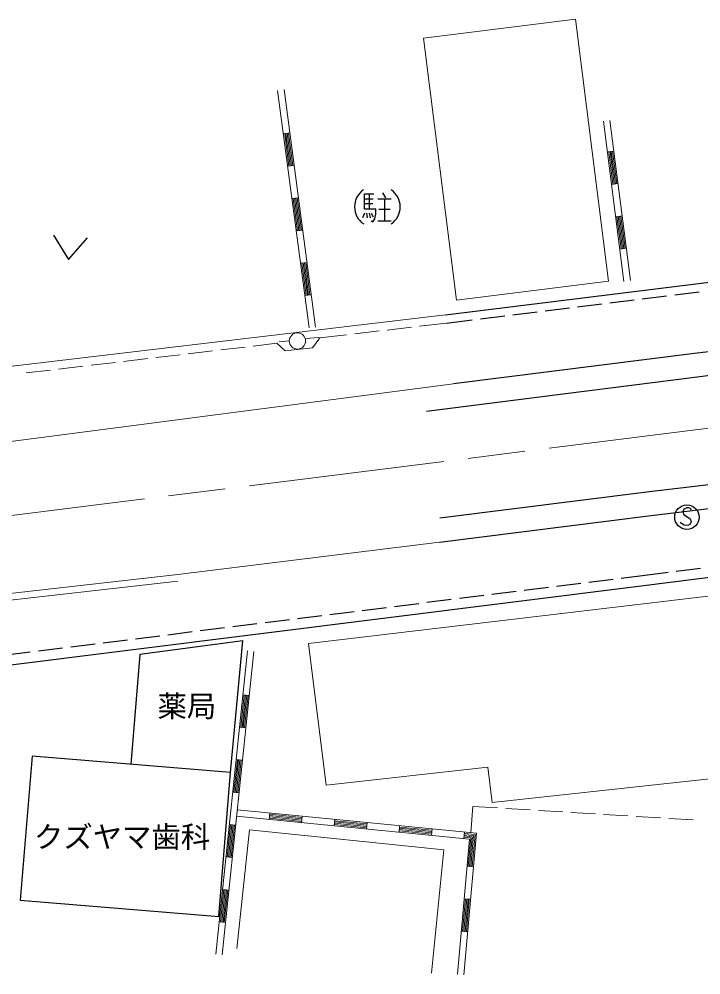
# Model space of a CAD drawing. Units: millimetres, scale not verified. Extents: x 40000 to 680000, y 20000 to 380000.
# Drawn here: x 189131 to 230910, y 263977 to 322564 of the extents above; entities that cross this region are included whole.
import ezdxf
from ezdxf.enums import TextEntityAlignment as Align

# ---------------------------------------------------------------- set-up
doc = ezdxf.new("R2010")
doc.units = ezdxf.units.MM
doc.header["$LTSCALE"] = 1000
doc.linetypes.add('CHAIN', pattern=[18.5, 12, -1.5, 3.5, -1.5])
for name, color, linetype, lineweight in [('M-BGD', 7, 'Continuous', 25), ('M-BMK', 2, 'CHAIN', 13), ('M-STR-STRC', 7, 'Continuous', 25), ('M-WORK', 1, 'Continuous', 13)]:
    doc.layers.add(name, color=color, linetype=linetype, lineweight=lineweight)
doc.styles.add('ＭＳ ゴシック', font='')
doc.styles.get('ＭＳ ゴシック').set_extended_font_data('MS Gothic')

msp = doc.modelspace()

# ---------------------------------------------------------------- linework, layer by layer
at = {"layer": 'M-BGD'}
for p, q in [((210289, 310909), (210288, 311847)), ((210288, 311847), (210874, 311847)), ((210586, 311847), (210586, 310909)), ((211407, 311912), (211582, 311618)), ((210289, 311556), (210819, 311556)), ((210289, 311262), (210816, 311262)), ((211116, 311556), (211938, 311556)), ((211116, 311556), (211931, 311556)), ((211520, 311556), (211521, 310205)), ((210292, 310673), (210174, 310383)), ((210997, 310909), (210289, 310909)), ((210409, 310675), (210469, 310383)), ((210585, 310673), (210644, 310385)), ((210703, 310673), (210820, 310438)), ((210939, 310315), (210997, 310606)), ((210997, 310606), (210997, 310909)), ((211175, 310910), (211873, 310910)), ((210706, 310208), (210816, 310146)), ((210816, 310146), (210939, 310315)), ((211114, 310205), (211928, 310205)), ((191236, 309321), (192167, 307839)), ((192167, 307839), (193328, 309148)), ((215252, 304441), (238985, 307373)), ((229307, 305653), (230796, 305837)), ((225337, 305163), (226826, 305347)), ((227322, 305408), (228811, 305592)), ((221368, 304672), (222856, 304856)), ((223353, 304918), (224841, 305102)), ((215316, 303925), (216902, 304121)), ((217398, 304182), (218886, 304366)), ((219383, 304427), (220871, 304611)), ((239657, 303217), (230686, 302079)), ((230686, 302079), (215750, 300217)), ((227859, 292129), (238456, 293450)), ((214887, 290505), (227859, 292129)), ((237157, 289055), (227254, 287801)), ((230887, 288896), (229399, 288707)), ((227176, 288426), (226033, 288283)), ((228902, 288645), (227176, 288426)), ((227254, 287801), (97471, 271576)), ((221568, 287725), (220079, 287539)), ((223552, 287973), (222064, 287787)), ((225537, 288221), (224048, 288035)), ((217599, 287229), (216110, 287043)), ((219583, 287477), (218095, 287291)), ((213629, 286732), (212141, 286546)), ((215614, 286981), (214126, 286795)), ((207676, 285988), (206187, 285802)), ((209660, 286236), (208172, 286050)), ((211645, 286484), (210157, 286298)), ((203707, 285492), (202218, 285306)), ((205691, 285740), (204203, 285554)), ((197753, 284748), (196265, 284562)), ((199738, 284996), (198249, 284810)), ((201722, 285244), (200234, 285058)), ((193784, 284251), (192296, 284065)), ((195769, 284500), (194280, 284313)), ((202840, 284454), (196528, 283615)), ((202091, 276383), (202840, 284454)), ((189815, 283755), (188326, 283569)), ((191799, 284003), (190311, 283817)), ((196528, 283615), (195971, 276890)), ((189922, 277390), (189191, 268555)), ((202091, 276383), (189922, 277390)), ((201360, 267548), (202091, 276383)), ((189191, 268555), (201360, 267548))]:
    msp.add_line(p, q, dxfattribs=at)
for centre, start, end in [((210949, 311056), 123.87615, 236.1661), ((211220, 311056), 303.87615, 56.1661)]:
    msp.add_arc(centre, 1264, start, end, dxfattribs=at)
at = {"layer": 'M-BMK'}
msp.add_line((166541, 289361), (265787, 301793), dxfattribs=at)
at = {"layer": 'M-STR-STRC'}
for p, q in [((240001, 301773), (230836, 300636)), ((230836, 300636), (214099, 298506)), ((227763, 293600), (238163, 294871)), ((214908, 291985), (227763, 293600)), ((229856, 292533), (229811, 292356)), ((229811, 292356), (229858, 292202)), ((230043, 292608), (229856, 292533)), ((230162, 292598), (230043, 292608)), ((230279, 292559), (230162, 292598)), ((230334, 292494), (230279, 292559)), ((229858, 292202), (230257, 291928)), ((230257, 291928), (230305, 291774)), ((230305, 291774), (230260, 291597)), ((229722, 291641), (229669, 291736)), ((229894, 291537), (229722, 291641)), ((230103, 291520), (229894, 291537)), ((230260, 291597), (230103, 291520))]:
    msp.add_line(p, q, dxfattribs=at)
msp.add_circle((230055, 292035), 750, dxfattribs=at)
at = {"layer": 'M-WORK'}
for p, q in [((223225, 322564), (213917, 321392)), ((225247, 306504), (223225, 322564)), ((213917, 321392), (215939, 305332)), ((206899, 303635), (204973, 318195)), ((207295, 303688), (205370, 318247)), ((226197, 306484), (224943, 316303)), ((226594, 306535), (225339, 316354)), ((205722, 315584), (205325, 315532)), ((205667, 313559), (205405, 315542)), ((205746, 313570), (205484, 315553)), ((205826, 313580), (205563, 315563)), ((205905, 313591), (205643, 315574)), ((225580, 314470), (225183, 314420)), ((225516, 312446), (225263, 314430)), ((225595, 312456), (225342, 314440)), ((225675, 312466), (225421, 314450)), ((225754, 312476), (225501, 314460)), ((205588, 313549), (205984, 313601)), ((225437, 312436), (225833, 312487)), ((206246, 311619), (205850, 311566)), ((206191, 309594), (205929, 311577)), ((206271, 309604), (206008, 311587)), ((206350, 309615), (206088, 311598)), ((206429, 309625), (206167, 311608)), ((226087, 310503), (225690, 310452)), ((226023, 308478), (225769, 310462)), ((226102, 308488), (225849, 310472)), ((226182, 308499), (225928, 310482)), ((226261, 308509), (226008, 310493)), ((206112, 309583), (206509, 309636)), ((225944, 308468), (226340, 308519)), ((206771, 307653), (206374, 307601)), ((206716, 305628), (206454, 307611)), ((206795, 305639), (206533, 307622)), ((206874, 305649), (206612, 307632)), ((206954, 305660), (206692, 307643)), ((215939, 305332), (225247, 306504)), ((206637, 305618), (207033, 305670)), ((176627, 299860), (215252, 304441)), ((211686, 303506), (213176, 303678)), ((213673, 303735), (215316, 303925)), ((206671, 302977), (207503, 303039)), ((207107, 302424), (207559, 303030)), ((207559, 303030), (209202, 303220)), ((209699, 303277), (211189, 303449)), ((201484, 302286), (202974, 302462)), ((203471, 302520), (204931, 302693)), ((204931, 302693), (205438, 302225)), ((205053, 302783), (205689, 302835)), ((205438, 302225), (207107, 302424)), ((195526, 301582), (197015, 301758)), ((197512, 301817), (199002, 301993)), ((199498, 302051), (200988, 302227)), ((191553, 301113), (193043, 301289)), ((193540, 301347), (195029, 301523)), ((189567, 300878), (191057, 301054)), ((187989, 296586), (215750, 300217)), ((198859, 288515), (214887, 290505)), ((175838, 285920), (198859, 288515)), ((175930, 285528), (198856, 288112)), ((206865, 284300), (233227, 287420)), ((207949, 275601), (206865, 284300)), ((201181, 265239), (203121, 283850)), ((201578, 265198), (203519, 283808)), ((202712, 279156), (202919, 281145)), ((202791, 279147), (202999, 281137)), ((203237, 281112), (202840, 281153)), ((202871, 279139), (203078, 281128)), ((202950, 279131), (203158, 281120)), ((202632, 279164), (203030, 279122)), ((202297, 275177), (202504, 277166)), ((202377, 275169), (202584, 277158)), ((202823, 277133), (202425, 277175)), ((202456, 275161), (202664, 277150)), ((202536, 275152), (202743, 277142)), ((217863, 276702), (207949, 275601)), ((218128, 274535), (217863, 276702)), ((234503, 276324), (218128, 274535)), ((202217, 275185), (202615, 275144)), ((216803, 272694), (216930, 274303)), ((216930, 274303), (218456, 274210)), ((202459, 273696), (216726, 272299)), ((202498, 274094), (217160, 272659)), ((204489, 273899), (204450, 273501)), ((204465, 273661), (206456, 273466)), ((204473, 273740), (206464, 273545)), ((204481, 273820), (206471, 273625)), ((206440, 273306), (206479, 273705)), ((218955, 274180), (220453, 274089)), ((220952, 274059), (222449, 273968)), ((222948, 273937), (224445, 273846)), ((224944, 273816), (226442, 273725)), ((226941, 273695), (228438, 273604)), ((201882, 271199), (202090, 273188)), ((201962, 271190), (202169, 273180)), ((202408, 273155), (202010, 273196)), ((202041, 271182), (202249, 273171)), ((202121, 271174), (202328, 273163)), ((204458, 273581), (206448, 273386)), ((208470, 273510), (208431, 273112)), ((208439, 273191), (210429, 272996)), ((208446, 273271), (210437, 273076)), ((208454, 273350), (210445, 273156)), ((208462, 273430), (210452, 273235)), ((210421, 272917), (210460, 273315)), ((212451, 273120), (212412, 272722)), ((212443, 273040), (214433, 272845)), ((228937, 273573), (230434, 273482)), ((202471, 265602), (203256, 272876)), ((203256, 272876), (215167, 271648)), ((212419, 272801), (214410, 272607)), ((212427, 272881), (214418, 272686)), ((212435, 272961), (214426, 272766)), ((214402, 272527), (214441, 272925)), ((217160, 272659), (216384, 263977)), ((216432, 272730), (216393, 272332)), ((216408, 272491), (216899, 272443)), ((216986, 272515), (216416, 272571)), ((216424, 272651), (217073, 272587)), ((216737, 270627), (216899, 272443)), ((216986, 272515), (216817, 270619)), ((216896, 270612), (217073, 272587)), ((216726, 272299), (215986, 264012)), ((216813, 272371), (216400, 272412)), ((216813, 272371), (216657, 270634)), ((215167, 271648), (214410, 264081)), ((201803, 271207), (202201, 271166)), ((216976, 270605), (216578, 270641)), ((201468, 267220), (201675, 269210)), ((201547, 267212), (201754, 269201)), ((201993, 269176), (201595, 269218)), ((201627, 267204), (201834, 269193)), ((201706, 267195), (201914, 269185)), ((216479, 268642), (216301, 266650)), ((216559, 268635), (216381, 266642)), ((216798, 268613), (216400, 268649)), ((216639, 268627), (216461, 266635)), ((216718, 268620), (216540, 266628)), ((201388, 267229), (201786, 267187)), ((216222, 266657), (216620, 266621))]:
    msp.add_line(p, q, dxfattribs=at)
msp.add_circle((206188, 302835), 500, dxfattribs=at)

# ---------------------------------------------------------------- texts
at = {"layer": 'M-BGD', "style": 'ＭＳ ゴシック'}
for s, p in [('薬局', (197611, 280450)), ('クズヤマ歯科', (190041, 272436))]:
    msp.add_text(s, height=1320, rotation=0.021, dxfattribs=at).set_placement(p, align=Align.MIDDLE_LEFT)

doc.saveas('drawing.dxf')
